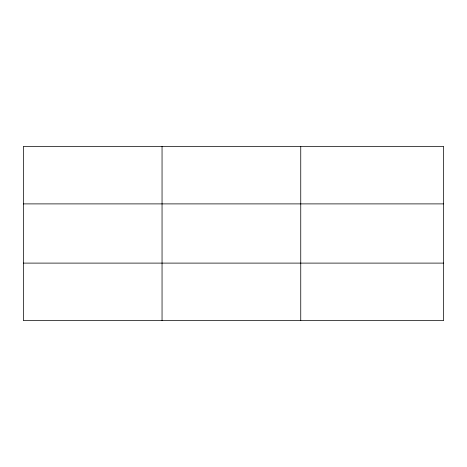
<?xml version="1.0" encoding="UTF-8"?>
<svg xmlns="http://www.w3.org/2000/svg" width="467" height="467" viewBox="0 0 467 467"><rect width="100%" height="100%" fill="white"/><g stroke="black" fill="none" stroke-linecap="round" stroke-linejoin="round"><path stroke-width="0.7" d="M162.049 320.578L162.049 146.422M300.748 320.578L300.748 146.422M443.65 203.892L443.65 146.422L23.35 146.422L23.35 320.578L443.65 320.578L443.65 203.892L23.35 203.892M23.35 263.108L443.65 263.108"/></g></svg>
